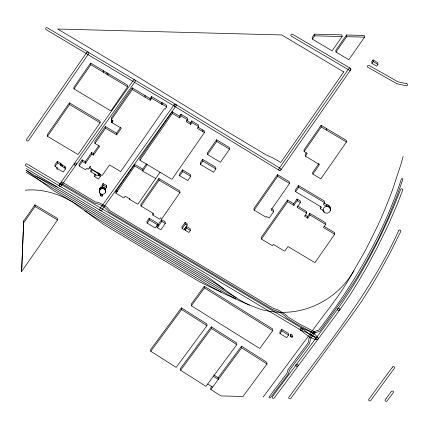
<?xml version="1.0" encoding="UTF-8"?>
<svg xmlns="http://www.w3.org/2000/svg" width="429" height="429" viewBox="0 0 429 429"><rect width="100%" height="100%" fill="white"/><g stroke="black" fill="none" stroke-linecap="round" stroke-linejoin="round"><path stroke-width="0.64" d="M99.276 190.299C98.992 188.154 101.282 186.454 103.292 187.012L103.459 188.685C110.838 192.583 98.504 198.37 99.276 190.299L99.759 192.905M99.448 191.972L99.313 189.328M23.686 220.962L21.622 271.482L57.524 219.975L57.357 218.302L34.905 204.869L23.686 220.962L21.622 271.482M104.542 189.184L104.37 187.511L105.55 189.42L105.657 192.224M323.831 203.056C327.477 204.831 331.376 205.818 330.266 210.843C329.22 213.937 324.313 214.028 323.23 210.902L323.117 209.786M330.266 210.843L330.266 207.872M403.131 156.494L400.852 164.618L392.766 189.06A534.749 497.881 -5.8 0 1 377.445 226.281L365.556 250.096L348.552 279.847C337.961 298.064 324.174 314.13 312.012 331.274L263.218 397.039M60.779 164.044L60.993 163.492L57.347 161.304L54.917 164.79L55.084 166.463L57.046 167.637L57.111 169.149L58.274 169.09L63.256 172.072L65.347 169.074L64.988 166.554L60.779 164.044L60.95 165.712L65.16 168.222L65.347 169.074M60.95 165.712L60.993 163.492M99.485 190.996C99.882 189.275 101.786 188.261 103.459 188.685M145.018 95.517L150.102 98.6L150.273 100.273L145.163 97.233L145.018 95.517L132.202 87.875L111.245 118.045L111.411 119.712L113.042 120.683C111.288 125.3 111.824 117.031 112.049 122.109M145.163 97.233L132.368 89.548L132.202 87.875M179.558 116.168L180.882 114.243L187.366 118.072L187.537 119.745L186.218 121.707L190.701 124.378L191.935 122.603L191.763 120.93L198.359 124.855L198.525 126.528L197.292 128.303L204.44 132.561L171.965 179.343L139.945 160.237L139.774 158.564L172.19 111.776L179.558 116.168L179.73 117.841L172.361 113.449L172.19 111.776M102.365 194.085L102.531 195.758L102.022 196.52L100.354 195.544L100.188 193.876L100.713 193.109M297.495 206.027L306.521 211.433L306.692 213.106L304.569 216.237L307.759 218.168L309.926 215.026L309.759 213.358L325.498 222.699L325.67 224.372L323.493 227.563L334.69 234.218L314.956 262.645L288.015 246.546L284.7 251.19L273.337 244.46L272.506 245.699L261.443 239.066L261.277 237.393L287.451 200.027L293.709 203.732L293.881 205.405L287.623 201.7L287.451 200.027M353.845 270.833C340.728 293.779 316.345 309.615 290.004 312.012C280.293 312.87 270.458 311.996 261.046 309.443C240.106 301.903 220.104 291.725 200.086 282.035L103.614 224.405L72.56 202.011C58.414 193.559 41.892 188.615 25.338 190.213M107.727 73.332L90.653 63.058L73.836 87.232L74.002 88.9L110.923 110.939L127.601 86.771L127.434 85.098L107.727 73.332L107.893 75.005L127.601 86.771M107.893 75.005L107.77 73.268M160.076 172.249L137.832 204.231L129.719 199.388L129.949 199.051L125.188 196.16L123.927 198L115.916 193.227L115.75 191.554L134.642 164.334L142.755 169.171L142.691 171.176L155.743 178.48M152.89 215.09L153.829 213.722L141.039 206.07L140.868 204.397L158.896 178.48L179.805 190.916L179.976 192.583L162.001 218.586L160.687 217.787L159.733 219.171L152.89 215.09L152.724 213.422M292.524 336.819L292.042 337.532L290.449 336.599L290.277 334.926L290.771 334.207L292.358 335.146L292.524 336.819L290.942 335.88L290.771 334.207M185.103 222.345L181.982 226.893L182.153 228.566L184.084 229.697L187.205 225.15L187.033 223.477L185.103 222.345L185.274 224.013L182.153 228.566M157.03 225.515L157.518 224.801L157.346 223.134L149.163 218.243L146.97 221.423L147.142 223.091L155.303 227.987L157.03 225.515L158.322 226.287L161.749 221.364L161.583 219.691L165.111 221.793L165.283 223.466L160.87 229.805L157.341 227.697L157.228 226.587M179.73 117.841L181.054 115.916L180.882 114.243M147.142 223.091L149.335 219.916L149.163 218.243M290.449 336.599L290.942 335.88M337.795 308.891C363.519 272.361 384.127 232.303 400.139 190.632L400.509 189.548A1.153 1.073 -5.8 0 1 401.952 188.83A1.153 1.073 -5.8 0 1 402.702 190.165L396.627 205.786L388.084 225.498L377 248.064L366.001 268.602L358.928 280.598L349.769 295.458L339.725 310.028M100.354 195.544L100.885 194.782L100.772 193.667M139.945 160.237L172.361 113.449M182.513 169.873L179.563 174.131L179.73 175.804L187.816 180.577L190.776 176.357L190.61 174.683L182.513 169.873L182.684 171.541L179.73 175.804M373.016 59.872L371.787 61.647L371.954 63.32L376.732 66.163L377.965 64.377L377.793 62.709L373.016 59.872L373.187 61.545L371.954 63.32M307.759 218.168L307.588 216.495L309.759 213.358M74.002 88.9L90.825 64.725L90.653 63.058M69.412 102.863L47.319 134.642L47.49 136.309L78.03 154.531L100.123 122.758L99.952 121.091L69.412 102.863L69.578 104.537L47.49 136.309M82.153 159.819L82.32 161.492L85.435 163.342L85.269 161.669L82.153 159.819L79.038 164.312L79.204 165.985L85.655 169.83L86.701 168.329L88.288 169.273L90.31 166.355L90.519 166.849L89.699 168.023L98.397 173.209L98.171 173.525L92.214 169.97L90.91 171.841L97.839 175.976L99.142 174.099L98.708 173.842L98.922 173.531L102.188 175.482L109.529 164.929L120.699 171.595L164.43 108.746L165.122 109.159L166.688 106.907L166.516 105.234L161.931 102.499L161.953 104.386L151.689 98.257L151.517 96.589L161.787 102.713M105.373 126.512L105.539 128.185L116.72 134.856L116.554 133.188L105.373 126.512L94.788 141.731L94.954 143.404L99.7 146.235L93.484 155.169L91.811 154.172L91.645 152.499L93.313 153.496L93.484 155.169M79.204 165.985L82.32 161.492M94.954 143.404L105.539 128.185M111.411 119.712L132.368 89.548M111.835 120.41L111.722 122.49L121.332 128.228L116.72 134.856M111.722 122.49L112.007 122.083M85.269 161.669L91.645 152.499M85.435 163.342L91.811 154.172M93.313 153.496L98.799 145.613M91.715 168.763L90.739 170.168L90.91 171.841M116.554 133.188L120.452 127.579M161.953 104.386L161.931 102.499M142.755 169.171L146.364 163.969M147.254 164.602L142.921 170.844L134.813 166.007L134.642 164.334M190.701 124.378L190.535 122.705L191.763 120.93M141.039 206.07L159.068 180.153L158.896 178.48M186.374 226.405L184.904 228.518L185.076 230.191L188.91 232.48L190.379 230.373L190.213 228.7L186.374 226.405L186.545 228.078L185.076 230.191M321.101 125.306L303.979 149.909L304.145 151.582L307.271 153.448L305.373 156.161L319.492 164.602L312.88 174.094L320.828 178.855L346.455 142.02L346.283 140.347L321.101 125.306L321.267 126.973L304.145 151.582M289.559 183.435L271.096 210.001L273.718 211.572L269.197 218.05L266.559 216.473L266.028 217.235L254.118 210.13L253.952 208.462L277.488 174.662L289.393 181.762L289.559 183.435L277.654 176.33L277.488 174.662M330.437 209.545C329.987 205.947 325.445 206.639 323.445 204.392L324.608 202.724L324.442 201.051L298.482 185.575L295.415 189.988L295.586 191.661L321.514 207.148L320.35 208.81L323.187 210.419L323.23 210.902M295.586 191.661L298.654 187.248L298.482 185.575M293.709 203.732L297.066 198.986L300.23 200.954L300.397 202.622L297.104 207.363L306.692 213.106M55.084 166.463L57.518 162.977L57.347 161.304M23.852 222.635L35.071 206.542L34.905 204.869M115.916 193.227L134.813 166.007M158.322 226.287L158.151 224.619L161.583 219.691M314.43 34.154L312.167 37.403L312.333 39.077L332.084 50.879L342.111 36.556L341.94 34.883L314.43 34.154L314.596 35.827L312.333 39.077M346.493 35.001L335.81 50.349L335.982 52.022L348.841 59.706L364.548 37.146L364.377 35.478L346.493 35.001L346.664 36.674L335.982 52.022M280.807 170.023L350.74 69.788M254.118 210.13L277.654 176.33M318.951 163.454L312.709 172.42L312.88 174.094M157.341 227.697L157.588 227.343L156.29 226.571M306.344 152.863L305.201 154.488L305.373 156.161M261.443 239.066L287.623 201.7M320.763 206.306L320.184 207.137L320.35 208.81M150.102 98.6L151.517 96.589M150.273 100.273L151.689 98.257M100.402 176.249L99.029 175.418L98.858 173.745L100.23 174.576L100.402 176.249L98.472 179.006L94.595 176.678L94.428 175.005L95.088 174.083M103.083 183.478L101.989 185.033L102.161 186.701L105.405 188.669L106.499 187.119L106.333 185.446L103.083 183.478L103.25 185.151L102.161 186.701M202.66 159.352L200.284 162.736L200.456 164.404L213.503 172.276L215.878 168.897L215.707 167.224L202.66 159.352L202.826 161.025L200.456 164.404M216.591 139.79L207.422 152.842L207.588 154.515L220.393 162.237L229.563 149.185L229.392 147.517L216.591 139.79L216.763 141.463L207.588 154.515M293.881 205.405L297.238 200.659L297.066 198.986M94.595 176.678L95.914 174.828M174.153 104.708L99.834 208.966A1.153 1.073 -5.8 0 0 100.193 210.441A1.153 1.073 -5.8 0 0 101.78 210.081L176.062 105.883M281.719 329.284L279.837 331.89L280.003 333.558L286.652 337.698L288.535 335.092L288.368 333.424L281.719 329.284L281.891 330.957L280.003 333.558M59.374 184.631L133.317 80.395A1.153 1.073 -5.8 0 1 134.899 80.025A1.153 1.073 -5.8 0 1 135.274 81.494L61.267 185.821M204.252 286.25L191.254 304.145L191.42 305.818L259.77 348.504L272.769 330.614L272.603 328.941L204.252 286.25L204.424 287.923L191.42 305.818M150.783 351.287L181.617 309.545L206.976 325.654L176.137 367.39L150.783 351.287L150.611 349.619L181.446 307.872L206.805 323.981L206.976 325.654M211.288 326.839L180.427 368.581L180.598 370.248L205.947 386.368L236.813 344.621L236.642 342.953L211.288 326.839L211.459 328.507L180.598 370.248M211.733 386.4L210.682 387.821L210.848 389.494L220.956 395.924L242.943 396.503L266.994 363.974L266.827 362.301L241.489 346.165L218.13 377.751L218.302 379.424L213.39 376.303M210.848 389.494L241.661 347.839L241.489 346.165M313.653 332.041L309.062 338.057L308.263 342.717L288.036 369.642L287.103 373.091L274.195 390.122M314.913 332.84L310.494 338.561L309.599 343.425L289.371 370.334L288.444 373.788L270.495 397.613A0.767 0.713 -5.8 0 1 269.428 397.806A0.767 0.713 -5.8 0 1 269.235 396.814L274.19 390.133M337.821 308.848L272.431 396.707A1.153 1.073 -5.8 0 0 272.721 398.198A1.153 1.073 -5.8 0 0 274.324 397.903L339.693 310.07M314.023 331.767L318.683 330.153C353.834 284.465 383.354 234.084 401.356 179.118A0.767 0.713 -5.8 0 1 402.327 178.657A0.767 0.713 -5.8 0 1 402.81 179.553L396.417 197.442L387.977 218.157L378.383 239.055L368.699 257.432L357.271 277.241L343.49 298.198L326.249 322.345L319.803 331.14L314.537 333.108M314.596 35.827L342.111 36.556M346.664 36.674L364.548 37.146M317.342 337.467C311.111 336.862 306.767 331.88 302.059 328.324M316.747 339.548C311.985 339.301 308.403 336.132 304.767 333.472L300.514 329.933A1.153 1.073 -5.8 0 1 300.906 328.121A1.153 1.073 -5.8 0 1 302.418 329.316A1.153 1.073 -5.8 0 1 300.536 329.949M301.748 328.142L306.896 330.185L314.999 334.298L317.975 337.864M300.826 330.115L305.802 332.089L313.717 336.116L316.109 339.146M249.592 305.217C233.162 297.656 219.938 285.081 204.965 275.246L57.255 187.039L35.805 176.142M314.661 331.81L299.324 323.938L287.634 316.816L285.301 314.323L277.938 309.845L273.525 308.44L139.371 228.394L110.173 210.853L106.859 207.11L103.684 205.218M313.905 333.065L298.546 325.182L286.674 317.953C283.274 313.679 277.917 311.127 272.758 309.69L109.234 212.001C105.69 207.491 100.386 204.011 94.675 203.164L61.637 183.446A0.767 0.713 -5.8 0 1 61.411 182.459A0.767 0.713 -5.8 0 1 62.473 182.239L95.388 201.882L98.874 202.509L103.673 205.212M221.23 292.187L211.813 287.119L93.779 216.607L84.91 210.752M235.752 298.863L226.34 293.79L53.571 190.573L26.233 170.613M90.825 64.725L107.942 74.936M350.402 68.302L292.605 34.315A1.153 1.073 -5.8 0 0 291.012 34.658A1.153 1.073 -5.8 0 0 291.355 36.138L349.152 70.12A1.153 1.073 -5.8 0 0 350.74 69.782A1.153 1.073 -5.8 0 0 350.407 68.308A1.153 1.073 -5.8 0 0 348.815 68.635L278.888 168.87A1.153 1.073 -5.8 0 0 279.215 170.351A1.153 1.073 -5.8 0 0 280.802 170.029A1.153 1.073 -5.8 0 0 280.491 168.549L175.745 104.397L47.421 27.826A1.153 1.073 -5.8 0 0 45.833 28.158A1.153 1.073 -5.8 0 0 46.166 29.639L174.474 106.199L279.204 170.345M185.274 224.013L187.205 225.15M181.054 115.916L187.537 119.745M100.885 194.782L102.531 195.758M373.187 61.545L377.965 64.377M103.25 185.151L106.499 187.119M191.935 122.603L198.525 126.528M198.241 127.3L204.268 130.893L204.44 132.561M309.926 215.026L325.67 224.372M323.879 226.228L334.518 232.545L334.69 234.218M182.684 171.541L190.776 176.357M159.068 180.153L179.976 192.583M321.267 126.973L346.455 142.02M162.103 104.172L166.688 106.907M186.61 120.367L190.535 122.705M298.654 187.248L324.608 202.724M69.578 104.537L100.123 122.758M186.545 228.078L190.379 230.373M161.749 221.364L165.283 223.466M157.287 224.099L158.151 224.619M149.335 219.916L157.518 224.801M26.33 168.57L57.255 187.039M26.244 170.431L215.154 283.279L224.024 289.135M236.352 297.865L26.158 172.329M271.45 208.644L273.546 209.899L273.718 211.572M57.518 162.977L61.165 165.16M301.919 328.223L27.124 164.044A1.153 1.073 -5.8 0 0 25.531 164.371A1.153 1.073 -5.8 0 0 25.863 165.851L300.654 330.035M35.071 206.542L57.524 219.975M216.763 141.463L229.563 149.185M202.826 161.025L215.878 168.897M98.466 175.075L99.029 175.418M305.464 215.208L307.588 216.495M297.238 200.659L300.397 202.622M281.891 330.957L288.535 335.092M204.424 287.923L272.769 330.614M211.459 328.507L236.813 344.621M241.661 347.839L266.994 363.974M213.765 374.978L218.13 377.751M207.695 384.003L212.602 387.124M326.319 128.421L326.485 130.089M329.906 206.617L330.073 208.29M329.07 205.588L329.241 207.255M327.879 204.923L328.051 206.596M326.598 204.719L326.769 206.387C324.721 206.397 322.699 208.296 323.187 210.419M323.927 211.089L324.04 212.205M202.708 129.96L202.879 131.633M181.446 307.872L181.585 309.588M129.606 198.273L129.719 199.388M106.95 72.785L107.121 74.453M116.811 190.058L116.978 191.731M116.752 190.02L116.919 191.693M103.378 70.64L103.545 72.313M106.263 185.408L106.435 187.076M105.55 189.42L105.722 191.093M105.159 188.352L105.33 190.026M102.258 186.915L102.424 188.583M101.239 187.135L101.405 188.808M99.34 174.04L99.512 175.713M100.348 187.655L100.52 189.328M98.059 172.41L98.171 173.525M99.684 188.411L99.855 190.085M89.586 166.908L89.699 168.023M64.988 166.554L65.16 168.222M62.216 164.897L62.387 166.57M56.944 167.482L57.111 169.149M398.648 230.689L398.562 230.882C370.983 291.779 328.013 343.511 288.942 397.136A1.153 1.073 -5.8 0 0 289.226 398.627A1.153 1.073 -5.8 0 0 290.83 398.337L351.544 315.664L362.344 300.295L373.069 283.258L381.247 269.117L389.559 253.968L400.788 231.435A1.153 1.073 -5.8 0 0 400.134 230.057A1.153 1.073 -5.8 0 0 398.648 230.689M86.696 52.547L26.678 139.296A1.153 1.073 -5.8 0 0 27.016 140.771A1.153 1.073 -5.8 0 0 28.604 140.439L88.626 53.689A1.153 1.073 -5.8 0 0 88.288 52.209A1.153 1.073 -5.8 0 0 86.696 52.547M343.736 71.938L280.807 162.473L273.117 157.995L265.846 154.767L225.992 130.856L129.966 71.997L57.652 29.022L281.751 34.953L343.736 71.938M392.524 367.036L368.865 399.243A1.153 1.073 -5.8 0 0 369.154 400.729A1.153 1.073 -5.8 0 0 370.753 400.439L394.417 368.232A1.153 1.073 -5.8 0 0 394.122 366.747A1.153 1.073 -5.8 0 0 392.524 367.036M386.175 398.375L385.221 399.672A1.153 1.073 -5.8 0 0 385.51 401.163A1.153 1.073 -5.8 0 0 387.114 400.868L393.286 392.712A1.153 1.073 -5.8 0 0 393.018 391.221A1.153 1.073 -5.8 0 0 391.414 391.489L386.186 398.364M406.687 83.682L397.946 81.805L369.138 65.476A1.153 1.073 -5.8 0 0 367.551 65.841A1.153 1.073 -5.8 0 0 367.921 67.31L396.889 83.73L406.14 85.773A1.153 1.073 -5.8 0 0 407.529 84.963A1.153 1.073 -5.8 0 0 406.687 83.682M316.318 339.35A1.153 1.073 -5.8 0 0 318.179 338.663A1.153 1.073 -5.8 0 0 316.634 337.51A1.153 1.073 -5.8 0 0 316.318 339.35M337.972 310.253A1.153 1.073 -5.8 0 0 339.881 309.684A1.153 1.073 -5.8 0 0 338.422 308.435A1.153 1.073 -5.8 0 0 337.972 310.253M174.356 106.119A1.153 1.073 -5.8 0 0 176.239 105.48A1.153 1.073 -5.8 0 0 174.726 104.29A1.153 1.073 -5.8 0 0 174.356 106.119M74.608 164.961A1.153 1.073 -5.8 0 0 76.496 164.339A1.153 1.073 -5.8 0 0 75 163.133A1.153 1.073 -5.8 0 0 74.608 164.961M313.819 333.017A0.767 0.713 -5.8 0 0 315.042 332.518A0.767 0.713 -5.8 0 0 313.98 331.783A0.767 0.713 -5.8 0 0 313.819 333.017M59.567 186.047A1.153 1.073 -5.8 0 0 61.449 185.414A1.153 1.073 -5.8 0 0 59.942 184.218A1.153 1.073 -5.8 0 0 59.567 186.047M296.182 366.055A1.153 1.073 -5.8 0 0 298.08 365.46A1.153 1.073 -5.8 0 0 296.605 364.232A1.153 1.073 -5.8 0 0 296.182 366.055"/></g></svg>
